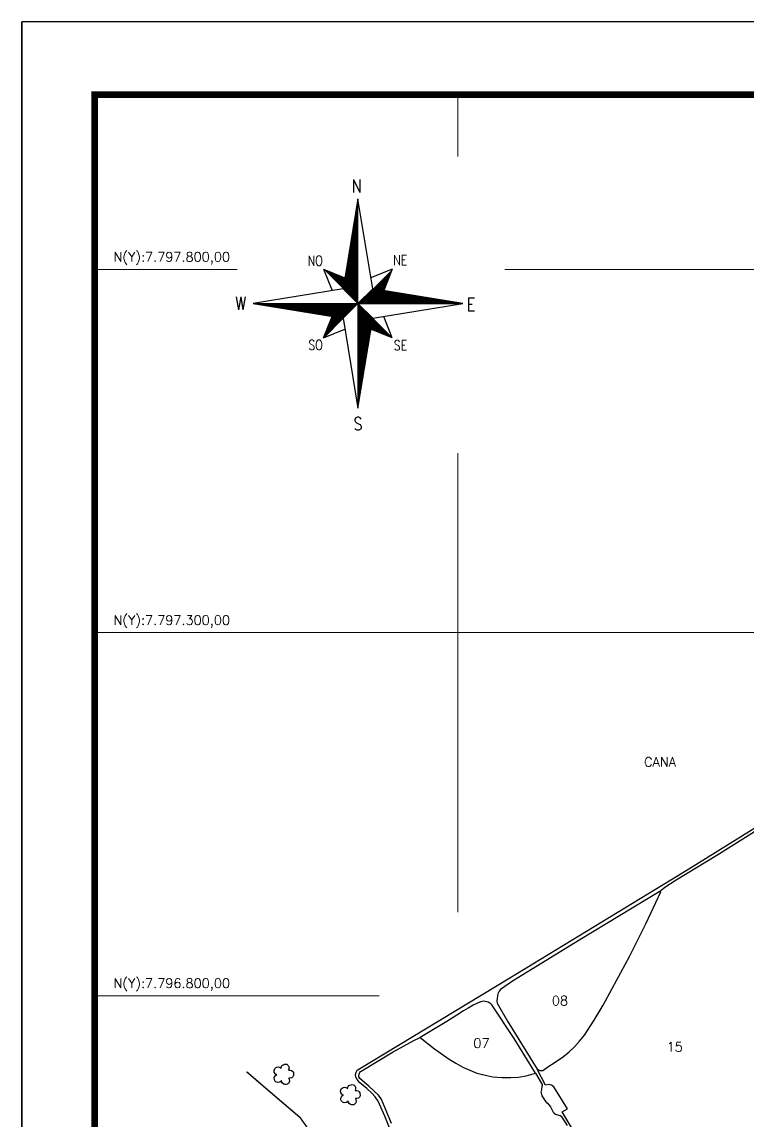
# Model space of a CAD drawing. Header units: inches. Extents: x 736300 to 738400, y 7795171 to 7798141.
# Drawn here: x 736300 to 737298, y 7796629 to 7798141 of the extents above; entities that cross this region are included whole.
import ezdxf
from ezdxf.enums import TextEntityAlignment as Align

# ---------------------------------------------------------------- set-up
doc = ezdxf.new("R2010")
doc.units = ezdxf.units.IN
doc.header["$MEASUREMENT"] = 0
doc.linetypes.add('CONTINUO', pattern=[0])
doc.linetypes.add('LIN0', pattern=[0])
for name, color, linetype in [('0114000476', 1, 'Continuous'), ('0114000476007', 5, 'Continuous'), ('0114000476008', 5, 'Continuous'), ('0114000476014', 5, 'Continuous'), ('0114000476015', 5, 'Continuous'), ('CORREGO', 174, 'Continuous'), ('H-ÁRVORE', 94, 'Continuous'), ('Margem', 5, 'Continuous'), ('SETA_NORTE', 3, 'Continuous'), ('TEXTO', 7, 'Continuous'), ('TEXTO_NUMERO_TALHÃO', 7, 'Continuous')]:
    doc.layers.add(name, color=color, linetype=linetype)
doc.layers.add('MALHA', color=8, linetype='Continuous', lineweight=9)
doc.styles.add('ROMANS', font='romans')
doc.styles.add('SIMPLEX', font='simplex', dxfattribs={"height": 0.2})

# ---------------------------------------------------------------- blocks, each defined once
blk = doc.blocks.new('A$C309442C0')
at = {"layer": 'SETA_NORTE', "linetype": 'Continuous'}
h = blk.add_hatch(dxfattribs=at)
h.set_pattern_fill('ANSI31', color=256, scale=0.1375, angle=-90, style=0)
h.set_pattern_definition([(315, (-215853.3434, 13873.16845), (0.3086963042, 0.3086963042), [])])
h.paths.add_polyline_path([(73.46, 97.41), (74.7, 104.95), (60.04, 110.83)])
h = blk.add_hatch(dxfattribs=at)
h.set_pattern_fill('ANSI31', color=256, scale=0.1375, angle=180, style=0)
h.set_pattern_definition([(225, (13869.59828, 216024.21475), (0.3086963042, -0.3086963042), [])])
h.paths.add_polyline_path([(93.84, 97.41), (101.38, 96.17), (107.26, 110.83)])
h = blk.add_hatch(dxfattribs=at)
h.set_pattern_fill('ANSI31', color=256, scale=0.1375, style=0)
h.set_pattern_definition([(45, (-13702.2971, -215849.77324), (-0.3086963042, 0.3086963042), [])])
h.paths.add_polyline_path([(73.46, 77.03), (65.92, 78.27), (60.04, 63.61)])
h = blk.add_hatch(dxfattribs=at)
h.set_pattern_fill('ANSI31', color=256, scale=0.1375, angle=90, style=0)
h.set_pattern_definition([(135, (216020.6446, -13698.72693), (-0.3086963042, -0.3086963042), [])])
h.paths.add_polyline_path([(93.84, 77.03), (92.6, 69.49), (107.26, 63.61)])
for p, q in [((83.6, 159.02), (83.65, 159.06)), ((82.1, 149.86), (83.65, 151.42)), ((82.22, 150.63), (83.65, 152.05)), ((82.35, 151.39), (83.65, 152.69)), ((82.47, 152.15), (83.65, 153.33)), ((82.6, 152.91), (83.65, 153.96)), ((82.73, 153.68), (83.65, 154.6)), ((82.85, 154.44), (83.65, 155.24)), ((82.98, 155.2), (83.65, 155.88)), ((83.1, 155.96), (83.65, 156.51)), ((83.23, 156.73), (83.65, 157.15)), ((83.35, 157.49), (83.65, 157.79)), ((83.48, 158.25), (83.65, 158.42)), ((80.59, 140.71), (83.65, 143.77)), ((80.72, 141.47), (83.65, 144.41)), ((80.84, 142.24), (83.65, 145.05)), ((80.97, 143), (83.65, 145.68)), ((81.09, 143.76), (83.65, 146.32)), ((81.22, 144.53), (83.65, 146.96)), ((81.34, 145.29), (83.65, 147.59)), ((81.47, 146.05), (83.65, 148.23)), ((81.59, 146.81), (83.65, 148.87)), ((81.72, 147.58), (83.65, 149.51)), ((81.85, 148.34), (83.65, 150.14)), ((81.97, 149.1), (83.65, 150.78)), ((79.08, 131.56), (83.65, 136.13)), ((79.21, 132.32), (83.65, 136.77)), ((79.33, 133.09), (83.65, 137.4)), ((79.46, 133.85), (83.65, 138.04)), ((79.59, 134.61), (83.65, 138.68)), ((79.71, 135.37), (83.65, 139.31)), ((79.84, 136.14), (83.65, 139.95)), ((79.96, 136.9), (83.65, 140.59)), ((80.09, 137.66), (83.65, 141.22)), ((80.21, 138.42), (83.65, 141.86)), ((80.34, 139.19), (83.65, 142.5)), ((80.46, 139.95), (83.65, 143.14)), ((77.7, 123.17), (83.65, 129.12)), ((77.83, 123.93), (83.65, 129.76)), ((77.95, 124.7), (83.65, 130.39)), ((78.08, 125.46), (83.65, 131.03)), ((78.2, 126.22), (83.65, 131.67)), ((78.33, 126.98), (83.65, 132.31)), ((78.45, 127.75), (83.65, 132.94)), ((78.58, 128.51), (83.65, 133.58)), ((78.71, 129.27), (83.65, 134.22)), ((78.83, 130.03), (83.65, 134.85)), ((78.96, 130.8), (83.65, 135.49)), ((76.19, 114.02), (83.65, 121.48)), ((76.32, 114.78), (83.65, 122.11)), ((76.44, 115.54), (83.65, 122.75)), ((76.57, 116.31), (83.65, 123.39)), ((76.7, 117.07), (83.65, 124.02)), ((76.82, 117.83), (83.65, 124.66)), ((76.95, 118.59), (83.65, 125.3)), ((77.07, 119.36), (83.65, 125.94)), ((77.2, 120.12), (83.65, 126.57)), ((77.32, 120.88), (83.65, 127.21)), ((77.45, 121.65), (83.65, 127.85)), ((77.58, 122.41), (83.65, 128.48)), ((74.69, 104.87), (83.65, 113.83)), ((74.81, 105.63), (83.65, 114.47)), ((74.94, 106.39), (83.65, 115.11)), ((75.06, 107.16), (83.65, 115.74)), ((75.19, 107.92), (83.65, 116.38)), ((75.31, 108.68), (83.65, 117.02)), ((75.44, 109.44), (83.65, 117.65)), ((75.57, 110.21), (83.65, 118.29)), ((75.69, 110.97), (83.65, 118.93)), ((75.82, 111.73), (83.65, 119.57)), ((75.94, 112.49), (83.65, 120.2)), ((76.07, 113.26), (83.65, 120.84)), ((60.04, 110.83), (74.7, 104.95)), ((60.04, 110.83), (65.92, 96.17)), ((73.53, 97.34), (83.65, 107.46)), ((73.56, 98), (83.65, 108.1)), ((73.68, 98.77), (83.65, 108.74)), ((73.81, 99.53), (83.65, 109.37)), ((73.85, 97.02), (83.65, 106.82)), ((73.93, 100.29), (83.65, 110.01)), ((74.06, 101.05), (83.65, 110.65)), ((74.17, 96.7), (83.65, 106.19)), ((74.18, 101.82), (83.65, 111.28)), ((74.31, 102.58), (83.65, 111.92)), ((74.43, 103.34), (83.65, 112.56)), ((74.56, 104.1), (83.65, 113.19)), ((107.26, 110.83), (92.6, 104.95)), ((107.26, 110.83), (101.38, 96.17)), ((74.49, 96.39), (83.65, 105.55)), ((74.8, 96.07), (83.65, 104.91)), ((75.12, 95.75), (83.65, 104.28)), ((75.44, 95.43), (83.65, 103.64)), ((75.76, 95.11), (83.65, 103)), ((76.08, 94.79), (83.65, 102.37)), ((76.4, 94.47), (83.65, 101.73)), ((76.72, 94.16), (83.65, 101.09)), ((77.03, 93.84), (83.65, 100.45)), ((77.35, 93.52), (83.65, 99.82)), ((77.67, 93.2), (83.65, 99.18)), ((77.99, 92.88), (83.65, 98.54)), ((78.31, 92.56), (83.65, 97.91)), ((78.63, 92.24), (83.65, 97.27)), ((78.94, 91.93), (83.65, 96.63)), ((79.26, 91.61), (83.65, 95.99)), ((79.58, 91.29), (83.65, 95.36)), ((79.9, 90.97), (83.65, 94.72)), ((80.22, 90.65), (83.65, 94.08)), ((80.54, 90.33), (83.65, 93.45)), ((80.86, 90.02), (83.65, 92.81)), ((81.17, 89.7), (83.65, 92.17)), ((81.49, 89.38), (83.65, 91.54)), ((81.81, 89.06), (83.65, 90.9)), ((83.79, 87.22), (93.97, 97.39)), ((84.43, 87.22), (94.51, 97.3)), ((85.07, 87.22), (95.06, 97.21)), ((85.71, 87.22), (95.61, 97.12)), ((86.34, 87.22), (96.15, 97.03)), ((86.98, 87.22), (96.7, 96.94)), ((87.62, 87.22), (97.25, 96.85)), ((88.25, 87.22), (97.8, 96.76)), ((88.89, 87.22), (98.34, 96.67)), ((89.53, 87.22), (98.89, 96.58)), ((90.17, 87.22), (99.44, 96.49)), ((90.8, 87.22), (99.98, 96.4)), ((91.44, 87.22), (100.53, 96.31)), ((92.08, 87.22), (101.08, 96.22)), ((92.71, 87.22), (101.62, 96.13)), ((93.35, 87.22), (102.17, 96.04)), ((93.99, 87.22), (102.72, 95.95)), ((94.62, 87.22), (103.27, 95.86)), ((95.26, 87.22), (103.81, 95.77)), ((95.9, 87.22), (104.36, 95.68)), ((96.54, 87.22), (104.91, 95.59)), ((97.17, 87.22), (105.45, 95.5)), ((97.81, 87.22), (106, 95.41)), ((98.45, 87.22), (106.55, 95.32)), ((99.08, 87.22), (107.09, 95.23)), ((99.72, 87.22), (107.64, 95.14)), ((100.36, 87.22), (108.19, 95.05)), ((100.99, 87.22), (108.73, 94.96)), ((101.63, 87.22), (109.28, 94.87)), ((102.27, 87.22), (109.83, 94.78)), ((102.91, 87.22), (110.38, 94.69)), ((103.54, 87.22), (110.92, 94.6)), ((104.18, 87.22), (111.47, 94.51)), ((104.82, 87.22), (112.02, 94.42)), ((105.45, 87.22), (112.56, 94.33)), ((106.09, 87.22), (113.11, 94.24)), ((106.73, 87.22), (113.66, 94.15)), ((107.37, 87.22), (114.2, 94.06)), ((108, 87.22), (114.75, 93.97)), ((108.64, 87.22), (115.3, 93.88)), ((109.28, 87.22), (115.84, 93.79)), ((109.91, 87.22), (116.39, 93.7)), ((110.55, 87.22), (116.94, 93.61)), ((111.19, 87.22), (117.49, 93.52)), ((111.82, 87.22), (118.03, 93.43)), ((112.46, 87.22), (118.58, 93.34)), ((113.1, 87.22), (119.13, 93.25)), ((113.74, 87.22), (119.67, 93.16)), ((114.37, 87.22), (120.22, 93.07)), ((115.01, 87.22), (120.77, 92.98)), ((115.65, 87.22), (121.31, 92.89)), ((116.28, 87.22), (121.86, 92.8)), ((116.92, 87.22), (122.41, 92.71)), ((117.56, 87.22), (122.95, 92.62)), ((118.19, 87.22), (123.5, 92.53)), ((118.83, 87.22), (124.05, 92.44)), ((119.47, 87.22), (124.6, 92.35)), ((120.11, 87.22), (125.14, 92.26)), ((120.74, 87.22), (125.69, 92.17)), ((121.38, 87.22), (126.24, 92.08)), ((122.02, 87.22), (126.78, 91.99)), ((122.65, 87.22), (127.33, 91.9)), ((123.29, 87.22), (127.88, 91.81)), ((123.93, 87.22), (128.42, 91.72)), ((124.56, 87.22), (128.97, 91.63)), ((125.2, 87.22), (129.52, 91.54)), ((125.84, 87.22), (130.07, 91.45)), ((126.48, 87.22), (130.61, 91.36)), ((127.11, 87.22), (131.16, 91.27)), ((127.75, 87.22), (131.71, 91.18)), ((128.39, 87.22), (132.25, 91.09)), ((129.02, 87.22), (132.8, 91)), ((129.66, 87.22), (133.35, 90.91)), ((130.3, 87.22), (133.89, 90.82)), ((130.94, 87.22), (134.44, 90.73)), ((11.78, 87.19), (11.81, 87.22)), ((12.32, 87.1), (12.45, 87.22)), ((12.87, 87.01), (13.08, 87.22)), ((13.42, 86.92), (13.72, 87.22)), ((13.97, 86.83), (14.36, 87.22)), ((14.51, 86.74), (15, 87.22)), ((15.06, 86.65), (15.63, 87.22)), ((15.61, 86.56), (16.27, 87.22)), ((16.15, 86.47), (16.91, 87.22)), ((16.7, 86.38), (17.54, 87.22)), ((17.25, 86.29), (18.18, 87.22)), ((17.79, 86.2), (18.82, 87.22)), ((18.34, 86.11), (19.45, 87.22)), ((18.89, 86.02), (20.09, 87.22)), ((19.43, 85.93), (20.73, 87.22)), ((19.98, 85.84), (21.37, 87.22)), ((20.53, 85.75), (22, 87.22)), ((21.08, 85.66), (22.64, 87.22)), ((21.62, 85.57), (23.28, 87.22)), ((22.17, 85.48), (23.91, 87.22)), ((22.72, 85.39), (24.55, 87.22)), ((23.26, 85.3), (25.19, 87.22)), ((23.81, 85.21), (25.82, 87.22)), ((24.36, 85.12), (26.46, 87.22)), ((24.9, 85.03), (27.1, 87.22)), ((25.45, 84.94), (27.74, 87.22)), ((26, 84.85), (28.37, 87.22)), ((26.54, 84.76), (29.01, 87.22)), ((27.09, 84.67), (29.65, 87.22)), ((27.64, 84.58), (30.28, 87.22)), ((28.19, 84.49), (30.92, 87.22)), ((28.73, 84.4), (31.56, 87.22)), ((29.28, 84.31), (32.2, 87.22)), ((29.83, 84.22), (32.83, 87.22)), ((30.37, 84.12), (33.47, 87.22)), ((30.92, 84.03), (34.11, 87.22)), ((31.47, 83.94), (34.74, 87.22)), ((32.01, 83.85), (35.38, 87.22)), ((32.56, 83.76), (36.02, 87.22)), ((33.11, 83.67), (36.65, 87.22)), ((33.66, 83.58), (37.29, 87.22)), ((34.2, 83.49), (37.93, 87.22)), ((34.75, 83.4), (38.57, 87.22)), ((35.3, 83.31), (39.2, 87.22)), ((35.84, 83.22), (39.84, 87.22)), ((36.39, 83.13), (40.48, 87.22)), ((36.94, 83.04), (41.11, 87.22)), ((37.48, 82.95), (41.75, 87.22)), ((38.03, 82.86), (42.39, 87.22)), ((38.58, 82.77), (43.02, 87.22)), ((39.12, 82.68), (43.66, 87.22)), ((39.67, 82.59), (44.3, 87.22)), ((40.22, 82.5), (44.94, 87.22)), ((40.77, 82.41), (45.57, 87.22)), ((41.31, 82.32), (46.21, 87.22)), ((41.86, 82.23), (46.85, 87.22)), ((42.41, 82.14), (47.48, 87.22)), ((42.95, 82.05), (48.12, 87.22)), ((43.5, 81.96), (48.76, 87.22)), ((44.05, 81.87), (49.4, 87.22)), ((44.59, 81.78), (50.03, 87.22)), ((45.14, 81.69), (50.67, 87.22)), ((45.69, 81.6), (51.31, 87.22)), ((46.23, 81.51), (51.94, 87.22)), ((46.78, 81.42), (52.58, 87.22)), ((47.33, 81.33), (53.22, 87.22)), ((47.88, 81.24), (53.85, 87.22)), ((48.42, 81.15), (54.49, 87.22)), ((48.97, 81.06), (55.13, 87.22)), ((49.52, 80.97), (55.77, 87.22)), ((50.06, 80.88), (56.4, 87.22)), ((50.61, 80.79), (57.04, 87.22)), ((51.16, 80.7), (57.68, 87.22)), ((51.7, 80.61), (58.31, 87.22)), ((52.25, 80.52), (58.95, 87.22)), ((52.8, 80.43), (59.59, 87.22)), ((53.35, 80.34), (60.22, 87.22)), ((53.89, 80.25), (60.86, 87.22)), ((54.44, 80.16), (61.5, 87.22)), ((54.99, 80.07), (62.14, 87.22)), ((55.53, 79.98), (62.77, 87.22)), ((56.08, 79.89), (63.41, 87.22)), ((56.63, 79.8), (64.05, 87.22)), ((57.17, 79.71), (64.68, 87.22)), ((57.72, 79.62), (65.32, 87.22)), ((58.27, 79.53), (65.96, 87.22)), ((58.81, 79.44), (66.59, 87.22)), ((59.36, 79.35), (67.23, 87.22)), ((59.91, 79.26), (67.87, 87.22)), ((83.65, 87.22), (60.04, 63.61)), ((60.46, 79.17), (68.51, 87.22)), ((61, 79.08), (69.14, 87.22)), ((61.55, 78.99), (69.78, 87.22)), ((62.1, 78.9), (70.42, 87.22)), ((62.64, 78.81), (71.05, 87.22)), ((63.19, 78.72), (71.69, 87.22)), ((63.74, 78.63), (72.33, 87.22)), ((64.28, 78.54), (72.97, 87.22)), ((64.83, 78.45), (73.6, 87.22)), ((65.38, 78.36), (74.24, 87.22)), ((65.92, 78.27), (74.88, 87.22)), ((66.47, 78.18), (75.51, 87.22)), ((67.02, 78.09), (76.15, 87.22)), ((67.57, 78), (76.79, 87.22)), ((68.11, 77.91), (77.42, 87.22)), ((68.66, 77.82), (78.06, 87.22)), ((69.21, 77.73), (78.7, 87.22)), ((69.75, 77.64), (79.34, 87.22)), ((70.3, 77.55), (79.97, 87.22)), ((70.85, 77.46), (80.61, 87.22)), ((71.39, 77.37), (81.25, 87.22)), ((71.94, 77.28), (81.88, 87.22)), ((72.49, 77.19), (82.52, 87.22)), ((73.04, 77.1), (83.16, 87.22)), ((82.13, 88.74), (83.65, 90.26)), ((82.45, 88.42), (83.65, 89.62)), ((82.77, 88.1), (83.65, 88.99)), ((83.09, 87.79), (83.65, 88.35)), ((83.4, 87.47), (83.65, 87.71)), ((83.65, 87.08), (83.72, 87.15)), ((83.65, 86.44), (84.04, 86.83)), ((83.65, 85.8), (84.36, 86.51)), ((83.65, 85.17), (84.68, 86.19)), ((83.65, 84.53), (85, 85.87)), ((83.65, 83.89), (85.32, 85.56)), ((83.65, 83.25), (85.63, 85.24)), ((83.65, 82.62), (85.95, 84.92)), ((83.65, 81.98), (86.27, 84.6)), ((83.65, 81.34), (86.59, 84.28)), ((83.65, 80.71), (86.91, 83.96)), ((83.65, 80.07), (87.23, 83.64)), ((83.65, 79.43), (87.54, 83.33)), ((131.57, 87.22), (134.99, 90.64)), ((132.21, 87.22), (135.53, 90.55)), ((132.85, 87.22), (136.08, 90.46)), ((133.48, 87.22), (136.63, 90.37)), ((134.12, 87.22), (137.18, 90.28)), ((134.76, 87.22), (137.72, 90.19)), ((135.39, 87.22), (138.27, 90.1)), ((136.03, 87.22), (138.82, 90.01)), ((136.67, 87.22), (139.36, 89.92)), ((137.31, 87.22), (139.91, 89.83)), ((137.94, 87.22), (140.46, 89.74)), ((138.58, 87.22), (141, 89.65)), ((139.22, 87.22), (141.55, 89.56)), ((139.85, 87.22), (142.1, 89.46)), ((140.49, 87.22), (142.64, 89.37)), ((141.13, 87.22), (143.19, 89.28)), ((141.76, 87.22), (143.74, 89.19)), ((142.4, 87.22), (144.29, 89.1)), ((143.04, 87.22), (144.83, 89.01)), ((143.68, 87.22), (145.38, 88.92)), ((144.31, 87.22), (145.93, 88.83)), ((144.95, 87.22), (146.47, 88.74)), ((145.59, 87.22), (147.02, 88.65)), ((146.22, 87.22), (147.57, 88.56)), ((146.86, 87.22), (148.11, 88.47)), ((147.5, 87.22), (148.66, 88.38)), ((148.14, 87.22), (149.21, 88.29)), ((148.77, 87.22), (149.76, 88.2)), ((149.41, 87.22), (150.3, 88.11)), ((150.05, 87.22), (150.85, 88.02)), ((150.68, 87.22), (151.4, 87.93)), ((151.32, 87.22), (151.94, 87.84)), ((151.96, 87.22), (152.49, 87.75)), ((152.59, 87.22), (153.04, 87.66)), ((153.23, 87.22), (153.58, 87.57)), ((153.87, 87.22), (154.13, 87.48)), ((154.51, 87.22), (154.68, 87.39)), ((155.14, 87.22), (155.22, 87.3)), ((60.04, 63.61), (65.92, 78.27)), ((83.65, 78.8), (87.86, 83.01)), ((83.65, 78.16), (88.18, 82.69)), ((83.65, 77.52), (88.5, 82.37)), ((83.65, 76.88), (88.82, 82.05)), ((83.65, 76.25), (89.14, 81.73)), ((83.65, 75.61), (89.46, 81.42)), ((83.65, 74.97), (89.77, 81.1)), ((83.65, 74.34), (90.09, 80.78)), ((83.65, 73.7), (90.41, 80.46)), ((83.65, 73.06), (90.73, 80.14)), ((83.65, 72.42), (91.05, 79.82)), ((83.65, 71.79), (91.37, 79.5)), ((83.65, 71.15), (91.69, 79.19)), ((83.65, 70.51), (92, 78.87)), ((83.65, 69.88), (92.32, 78.55)), ((83.65, 69.24), (92.64, 78.23)), ((83.65, 68.6), (92.96, 77.91)), ((83.65, 67.97), (93.28, 77.59)), ((83.65, 67.33), (93.6, 77.27)), ((83.65, 66.69), (93.81, 76.86)), ((83.65, 66.05), (93.69, 76.09)), ((107.26, 63.61), (101.38, 78.27)), ((60.04, 63.61), (74.7, 69.49)), ((83.65, 65.42), (93.56, 75.33)), ((83.65, 64.78), (93.44, 74.57)), ((83.65, 64.14), (93.31, 73.8)), ((83.65, 63.51), (93.19, 73.04)), ((83.65, 62.87), (93.06, 72.28)), ((83.65, 62.23), (92.94, 71.52)), ((83.65, 61.6), (92.81, 70.75)), ((83.65, 60.96), (92.68, 69.99)), ((83.65, 60.32), (92.56, 69.23)), ((83.65, 59.68), (92.43, 68.47)), ((107.26, 63.61), (92.6, 69.49)), ((83.65, 59.05), (92.31, 67.7)), ((83.65, 58.41), (92.18, 66.94)), ((83.65, 57.77), (92.06, 66.18)), ((83.65, 57.14), (91.93, 65.42)), ((83.65, 56.5), (91.8, 64.65)), ((83.65, 55.86), (91.68, 63.89)), ((83.65, 55.22), (91.55, 63.13)), ((83.65, 54.59), (91.43, 62.37)), ((83.65, 53.95), (91.3, 61.6)), ((83.65, 53.31), (91.18, 60.84)), ((83.65, 52.68), (91.05, 60.08)), ((83.65, 52.04), (90.93, 59.31)), ((83.65, 51.4), (90.8, 58.55)), ((83.65, 50.77), (90.67, 57.79)), ((83.65, 50.13), (90.55, 57.03)), ((83.65, 49.49), (90.42, 56.26)), ((83.65, 48.85), (90.3, 55.5)), ((83.65, 48.22), (90.17, 54.74)), ((83.65, 47.58), (90.05, 53.98)), ((83.65, 46.94), (89.92, 53.21)), ((83.65, 46.31), (89.79, 52.45)), ((83.65, 45.67), (89.67, 51.69)), ((83.65, 45.03), (89.54, 50.93)), ((83.65, 44.4), (89.42, 50.16)), ((83.65, 43.76), (89.29, 49.4)), ((83.65, 43.12), (89.17, 48.64)), ((83.65, 42.48), (89.04, 47.87)), ((83.65, 41.85), (88.92, 47.11)), ((83.65, 41.21), (88.79, 46.35)), ((83.65, 40.57), (88.66, 45.59)), ((83.65, 39.94), (88.54, 44.82)), ((83.65, 39.3), (88.41, 44.06)), ((83.65, 38.66), (88.29, 43.3)), ((83.65, 38.02), (88.16, 42.54)), ((83.65, 37.39), (88.04, 41.77)), ((83.65, 36.75), (87.91, 41.01)), ((83.65, 36.11), (87.78, 40.25)), ((83.65, 35.48), (87.66, 39.49)), ((83.65, 34.84), (87.53, 38.72)), ((83.65, 34.2), (87.41, 37.96)), ((83.65, 33.57), (87.28, 37.2)), ((83.65, 32.93), (87.16, 36.43)), ((83.65, 32.29), (87.03, 35.67)), ((83.65, 31.65), (86.91, 34.91)), ((83.65, 31.02), (86.78, 34.15)), ((83.65, 30.38), (86.65, 33.38)), ((83.65, 29.74), (86.53, 32.62)), ((83.65, 29.11), (86.4, 31.86)), ((83.65, 28.47), (86.28, 31.1)), ((83.65, 27.83), (86.15, 30.33)), ((83.65, 27.2), (86.03, 29.57)), ((83.65, 26.56), (85.9, 28.81)), ((83.65, 25.92), (85.77, 28.05)), ((83.65, 25.28), (85.65, 27.28)), ((83.65, 24.65), (85.52, 26.52)), ((83.65, 24.01), (85.4, 25.76)), ((83.65, 23.37), (85.27, 25)), ((83.65, 22.74), (85.15, 24.23)), ((83.65, 22.1), (85.02, 23.47)), ((83.65, 21.46), (84.9, 22.71)), ((83.65, 20.83), (84.77, 21.94)), ((83.65, 20.19), (84.64, 21.18)), ((83.65, 19.55), (84.52, 20.42)), ((83.65, 18.91), (84.39, 19.66)), ((83.65, 18.28), (84.27, 18.89)), ((83.65, 17.64), (84.14, 18.13)), ((83.65, 17), (84.02, 17.37)), ((83.65, 16.37), (83.89, 16.61)), ((83.65, 15.73), (83.76, 15.84))]:
    blk.add_line(p, q, dxfattribs=at)
blk.add_lwpolyline([(93.84, 77.03), (155.72, 87.22), (93.84, 97.41), (83.65, 159.29), (73.46, 97.41), (11.58, 87.22), (73.46, 77.03), (83.65, 15.15)], close=True, dxfattribs=at)
for points in [[(83.65, 87.22), (83.65, 159.29)], [(83.65, 87.22), (73.46, 97.41)], [(83.65, 87.22), (93.84, 97.41)], [(11.58, 87.22), (155.72, 87.22)], [(83.65, 87.22), (73.46, 77.03)], [(83.65, 87.22), (93.84, 77.03)], [(83.65, 87.22), (83.65, 15.15)]]:
    blk.add_lwpolyline(points, dxfattribs=at)
at = {"layer": 'SETA_NORTE', "color": 7, "lineweight": 30, "style": 'ROMANS', "width": 0.8}
for s, height, p in [('N ', 8.938, (79.47, 163.6)), ('NO', 6.875, (49.06, 113.22)), ('NE', 6.875, (107.97, 113.71)), ('W', 8.94, (-0.68, 82.95)), ('E', 8.94, (158.6, 82.11)), ('SO', 6.875, (49.53, 55.28)), ('SE', 6.875, (108.31, 55.02)), ('S', 8.94, (80.57, 0))]:
    blk.add_text(s, height=height, dxfattribs=at).set_placement(p)
blk = doc.blocks.new('ÁRVORE')
at = {"layer": 'H-ÁRVORE', "linetype": 'CONTINUO'}
blk.add_polyline3d([(737194.49, 7797022.09, 0), (737193.78, 7797021.5, 0), (737192.87, 7797021.39, 0), (737192.23, 7797021.64, 0), (737191.78, 7797022.09, 0), (737191.59, 7797022.61, 0), (737191.54, 7797023.36, 0), (737191.78, 7797023.84, 0), (737192.04, 7797024.2, 0), (737192.56, 7797024.55, 0), (737192.23, 7797024.65, 0), (737191.91, 7797024.92, 0), (737191.52, 7797025.53, 0), (737191.45, 7797026.25, 0), (737191.73, 7797027, 0), (737192.02, 7797027.26, 0), (737192.55, 7797027.59, 0), (737193.11, 7797027.66, 0), (737193.55, 7797027.6, 0), (737193.9, 7797027.44, 0), (737194.29, 7797027.09, 0), (737194.4, 7797027.75, 0), (737194.5, 7797028.01, 0), (737194.79, 7797028.38, 0), (737195.22, 7797028.53, 0), (737195.64, 7797028.72, 0), (737196.11, 7797028.76, 0), (737196.55, 7797028.7, 0), (737196.91, 7797028.51, 0), (737197.18, 7797028.22, 0), (737197.42, 7797027.75, 0), (737197.51, 7797027.24, 0), (737197.3, 7797026.32, 0), (737197.94, 7797026.33, 0), (737198.47, 7797026.2, 0), (737198.98, 7797025.8, 0), (737199.25, 7797025.48, 0), (737199.33, 7797024.22, 0), (737199.02, 7797023.65, 0), (737198.61, 7797023.27, 0), (737197.96, 7797023.1, 0), (737197.39, 7797023.15, 0), (737197.69, 7797021.96, 0), (737197.55, 7797021.46, 0), (737197.21, 7797020.98, 0), (737196.83, 7797020.68, 0), (737196.3, 7797020.55, 0), (737195.77, 7797020.58, 0), (737195.37, 7797020.69, 0), (737194.91, 7797021.14, 0), (737194.6, 7797021.54, 0), (737194.51, 7797022.16, 0)], dxfattribs=at)

msp = doc.modelspace()

# ---------------------------------------------------------------- linework, layer by layer
at = {"layer": '0114000476'}
msp.add_lwpolyline([(736806.3, 7796618.1), (736799.9, 7796634.3), (736790.3, 7796654.8), (736786.6, 7796660.9), (736781.8, 7796665.9), (736775.1, 7796672.5), (736765, 7796680.9), (736761.4, 7796684.8), (736759.8, 7796687.9), (736759.5, 7796691.8), (736760.2, 7796695.1), (736761.8, 7796697.7), (736971.7, 7796825), (737214.5, 7796972.7), (737479.8, 7797137.4)], dxfattribs=at)
at = {"layer": '0114000476007'}
msp.add_lwpolyline([(736848.4, 7796742.8), (736868, 7796727.2), (736888.3, 7796712.9), (736897.6, 7796707.2), (736907, 7796701.9), (736916.5, 7796697.5), (736926.2, 7796693.6), (736940.3, 7796690.1), (736948.5, 7796688.6), (736960.9, 7796687.6), (736973.3, 7796687.4), (736983.6, 7796688.1), (736994.2, 7796689.8), (737007, 7796693.5), (736977.9, 7796741.4), (736946.8, 7796787.5), (736945.5, 7796788.9), (736944.1, 7796790), (736941.9, 7796791.2), (736939.9, 7796791.9), (736938, 7796792.4), (736935.9, 7796792.6), (736933.8, 7796792.1), (736931.2, 7796791.6), (736921.3, 7796787.3), (736914.2, 7796783.1), (736908.1, 7796779.2), (736898.6, 7796773.2), (736884.9, 7796764.6)], close=True, dxfattribs=at)
at = {"layer": '0114000476008'}
msp.add_lwpolyline([(736959, 7796808.7), (736957, 7796806.4), (736955.4, 7796802.7), (736954.7, 7796800.1), (736954.2, 7796796.5), (736953.8, 7796793.1), (736954.3, 7796789.7), (736968.6, 7796765), (737009.4, 7796699.2), (737011, 7796698), (737013.1, 7796697.3), (737015.2, 7796697.1), (737017.2, 7796697.4), (737024, 7796702.3), (737032.6, 7796707.6), (737045.5, 7796716.3), (737053.3, 7796722.7), (737060.8, 7796729.9), (737067.7, 7796737.4), (737074.4, 7796745.7), (737087.9, 7796766.7), (737100.4, 7796787.1), (737112.8, 7796810), (737136.6, 7796854.2), (737159, 7796899.1), (737179.7, 7796943.1), (737177.4, 7796943.4), (737068.1, 7796877), (736975.6, 7796820.4)], close=True, dxfattribs=at)
at = {"layer": '0114000476014'}
msp.add_lwpolyline([(736809, 7796624), (736797.9, 7796650.7), (736794.6, 7796658), (736791, 7796663.4), (736777.5, 7796675.7), (736765.2, 7796686.2), (736764.1, 7796688.4), (736764.1, 7796690), (736764.5, 7796692.2), (736765.2, 7796694.3), (736766, 7796695.7), (736767, 7796696.5), (736811.1, 7796722.7), (736839.6, 7796738.7), (736848.4, 7796742.8), (736868, 7796727.2), (736888.3, 7796712.9), (736897.6, 7796707.2), (736907, 7796701.9), (736916.5, 7796697.5), (736926.2, 7796693.6), (736940.3, 7796690.1), (736948.5, 7796688.6), (736960.9, 7796687.6), (736973.3, 7796687.4), (736983.6, 7796688.1), (736994.2, 7796689.8), (737007, 7796693.5), (737015, 7796680.4), (737016.2, 7796678.1), (737016.2, 7796676.7), (737016, 7796675.1), (737015.4, 7796671), (737014.8, 7796668.8), (737014.6, 7796667.7), (737014.7, 7796666.6), (737015.9, 7796662.2), (737018.6, 7796658), (737020, 7796655.7), (737021.6, 7796653.8), (737023.7, 7796652.1), (737027.9, 7796647), (737030.5, 7796641.7), (737031.5, 7796639.9), (737032.8, 7796638.4), (737034.8, 7796637.3), (737039.3, 7796635.5), (737040.9, 7796635.2), (737042.4, 7796634.3), (737043.5, 7796632.8), (737050.7, 7796621.7)], dxfattribs=at)
at = {"layer": '0114000476015'}
msp.add_lwpolyline([(737135.8, 7796485.8), (737043.6, 7796640.3), (737051.2, 7796644.5), (737032.4, 7796674.6), (737030.5, 7796676.3), (737029, 7796677), (737027.5, 7796677.5), (737025.9, 7796677.7), (737020.9, 7796677.1), (737009.4, 7796699.2), (737011, 7796698), (737013.1, 7796697.3), (737015.2, 7796697.1), (737017.2, 7796697.4), (737024, 7796702.3), (737032.6, 7796707.6), (737045.5, 7796716.3), (737053.3, 7796722.7), (737060.8, 7796729.9), (737067.7, 7796737.4), (737074.4, 7796745.7), (737087.9, 7796766.7), (737100.4, 7796787.1), (737112.8, 7796810), (737136.6, 7796854.2), (737159, 7796899.1), (737179.7, 7796943.1), (737177.4, 7796943.4), (737185.2, 7796949.5), (737200.6, 7796959.8), (737256.7, 7796993.6), (737324.7, 7797036.5)], dxfattribs=at)
at = {"layer": 'CORREGO', "linetype": 'CONTINUO', "const_width": 2}
msp.add_lwpolyline([(736712.9, 7796590.6), (736683.1, 7796632.4), (736647.9, 7796662.4), (736609.4, 7796695.5)], dxfattribs=at)
at = {"layer": 'MALHA'}
for points in [[(736900, 7797955.5), (736900, 7798040.8)], [(736400.2, 7797800), (736596.4, 7797800)], [(736964.8, 7797800), (737814.9, 7797800)], [(736900, 7796915.2), (736900, 7797547.3)], [(736400.2, 7797300), (737651, 7797300)], [(736400.2, 7796800), (736792, 7796800)]]:
    msp.add_lwpolyline(points, dxfattribs=at)
at = {"layer": 'Margem', "color": 174, "linetype": 'LIN0'}
msp.add_line((736300.2, 7795170.8), (736300.2, 7798140.8), dxfattribs=at)
at = {"layer": 'Margem', "color": 174, "linetype": 'LIN0', "flags": 128}
msp.add_lwpolyline([(738400.2, 7795170.8), (738400.2, 7798140.8), (736300.2, 7798140.8), (736300.2, 7795170.8)], close=True, dxfattribs=at)
at = {"layer": 'Margem', "color": 174, "linetype": 'LIN0', "const_width": 9.09, "flags": 128}
msp.add_lwpolyline([(738300.2, 7795505.2), (738300.2, 7798040.8), (736400.2, 7798040.8), (736400.2, 7795505.2)], close=True, dxfattribs=at)

# ---------------------------------------------------------------- block references
at = {"layer": 'H-ÁRVORE', "xscale": 3.422281426065017, "yscale": 3.422281426065017, "zscale": 3.422281426065017}
for p in [(-1786229.4, -18886920.8), (-1786137.8, -18886948.9)]:
    msp.add_blockref('ÁRVORE', p, dxfattribs=at)
at = {"layer": 'SETA_NORTE', "linetype": 'ByBlock', "xscale": 2, "yscale": 2, "zscale": 2}
msp.add_blockref('A$C309442C0', (736595.4, 7797578.7), dxfattribs=at)

# ---------------------------------------------------------------- texts
at = {"layer": 'MALHA', "style": 'SIMPLEX'}
for s, p in [('N(Y):7.797.800,00', (736506.4, 7797817.3)), ('N(Y):7.797.300,00', (736506.4, 7797317.3)), ('N(Y):7.796.800,00', (736506.4, 7796817.3))]:
    msp.add_text(s, height=13, dxfattribs=at).set_placement(p, align=Align.MIDDLE_CENTER)
at = {"layer": 'TEXTO', "linetype": 'Continuous', "style": 'SIMPLEX'}
msp.add_text('CANA', height=13, dxfattribs=at).set_placement((737156.5, 7797115.5))
at = {"layer": 'TEXTO_NUMERO_TALHÃO', "linetype": 'Continuous', "style": 'SIMPLEX'}
for s, p in [('08', (737040.7, 7796783)), ('07', (736932.7, 7796724.5))]:
    msp.add_text(s, height=13, dxfattribs=at).set_placement(p, align=Align.BOTTOM_CENTER)
msp.add_text('15', height=13, dxfattribs=at).set_placement((737198.7, 7796729.7), align=Align.MIDDLE_CENTER)

doc.saveas('drawing.dxf')
